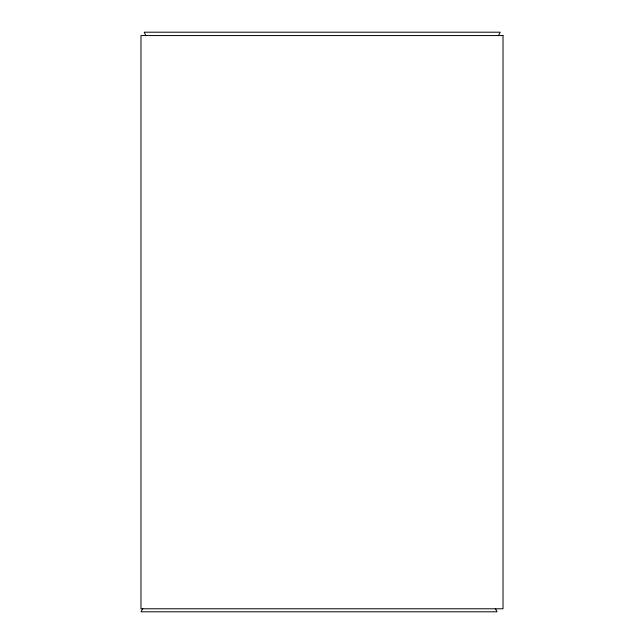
<?xml version="1.0" encoding="UTF-8"?>
<svg xmlns="http://www.w3.org/2000/svg" width="644" height="644" viewBox="0 0 644 644"><rect width="100%" height="100%" fill="white"/><g stroke="black" fill="none" stroke-linecap="round" stroke-linejoin="round"><path stroke-width="0.97" d="M142.767 608.355L141.044 611.8L497.047 611.8L495.317 608.355M498.456 35.645L500.179 32.2L144.184 32.2L145.906 35.645M503.02 35.565L140.98 35.565L140.98 608.781L503.02 608.781L503.02 35.565"/></g></svg>
